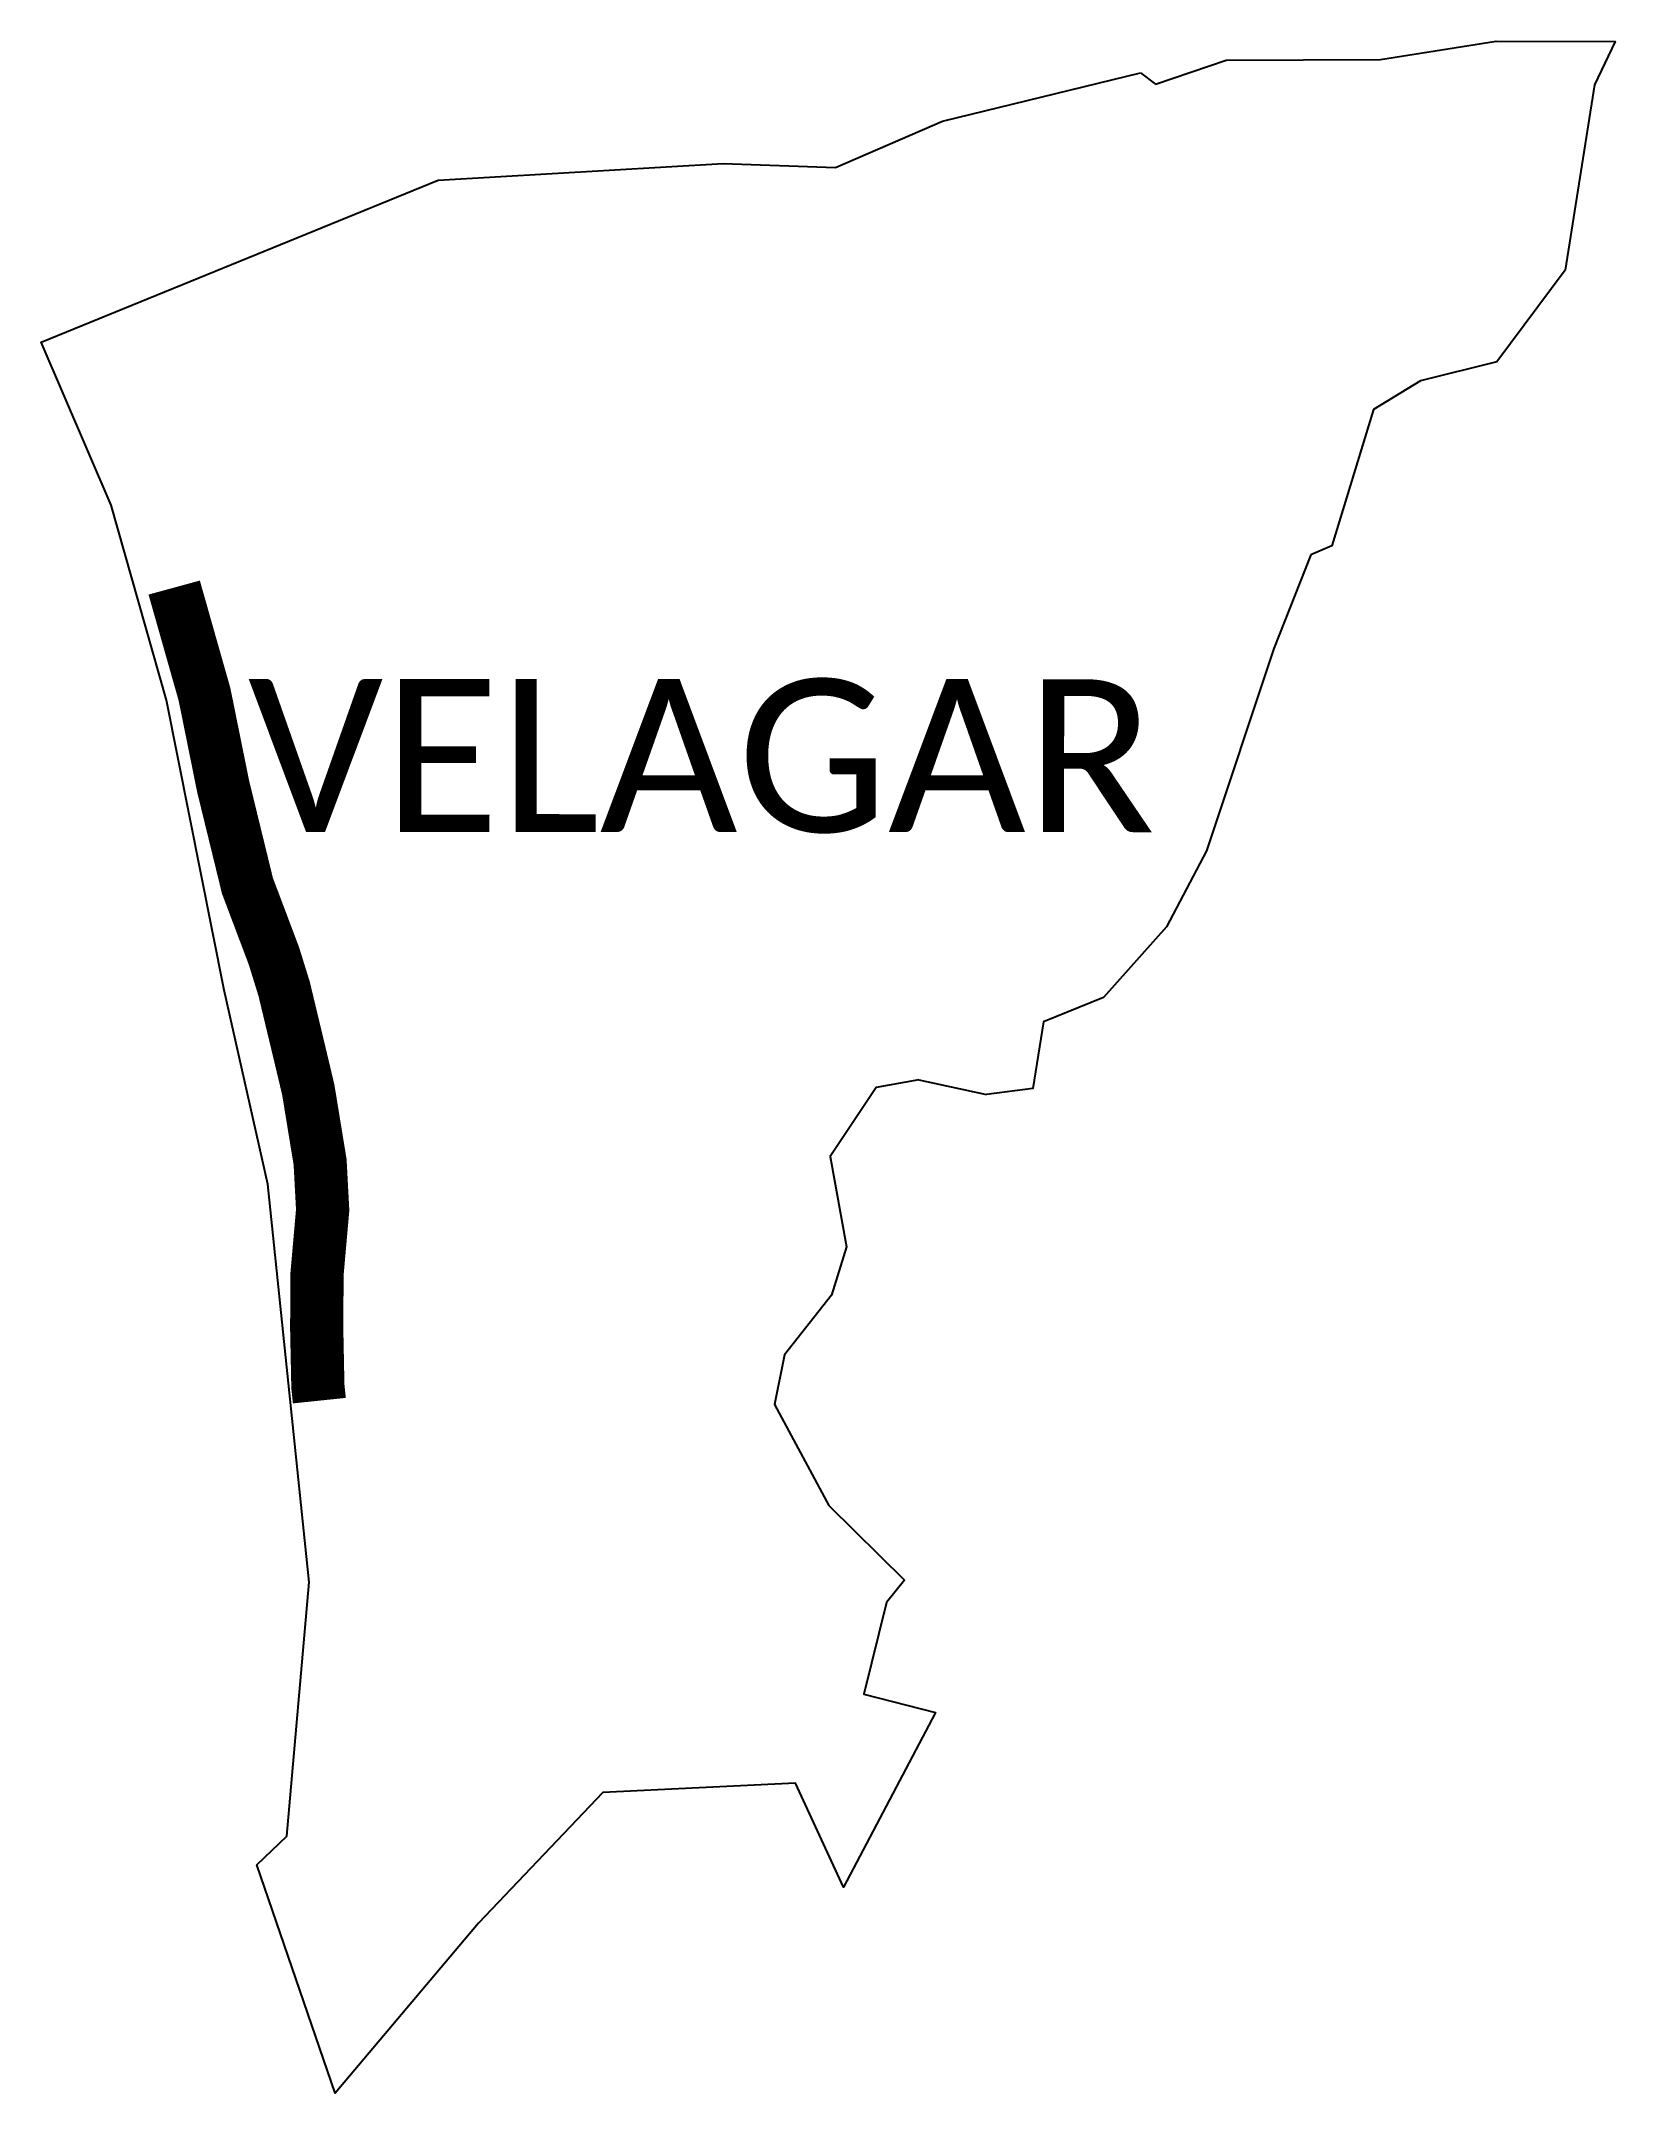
# Model space of a CAD drawing. Header units: metres. Extents: x 356579 to 358058, y 1742252 to 1744179.
import ezdxf

# ---------------------------------------------------------------- set-up
doc = ezdxf.new("R2010")
doc.units = ezdxf.units.M
for name, color, linetype in [('ARTIFICIALLY PROTECTED', 10, 'Continuous'), ('village', 3, 'Continuous'), ('VILLAGE NAME', 250, 'Continuous')]:
    doc.layers.add(name, color=color, linetype=linetype)

msp = doc.modelspace()

# ---------------------------------------------------------------- linework, layer by layer
at = {"color": 3}
for points in [[(357626.4, 1744138.6), (357693, 1744161), (357838, 1744161.9), (357946.7, 1744179.1), (358058.3, 1744178.8), (358038.9, 1744138), (358011.4, 1743963.9), (357947.1, 1743877.8), (357875.4, 1743859.9), (357831.3, 1743833.1), (357792.3, 1743704.9), (357772.5, 1743696.3), (357737.6, 1743608.3), (357674.4, 1743418.5), (357636.7, 1743347.1), (357577.5, 1743280.6), (357521.3, 1743257.8), (357511.1, 1743195.1), (357467.6, 1743189.6)], [(357404.2, 1743203.2), (357364, 1743196), (357320.7, 1743131.4), (357336.1, 1743046.4), (357322, 1743001), (357277.9, 1742944.8), (357268.3, 1742898.4), (357319.5, 1742803.4), (357390.7, 1742733.3), (357373.6, 1742712.2), (357352.5, 1742626.3), (357419.7, 1742609.1), (357333.3, 1742445), (357288.3, 1742542.5), (357107.1, 1742533.9), (356990.1, 1742411), (356855.4, 1742251.5), (356782, 1742465.8), (356810.2, 1742492.8), (356831.2, 1742731.4), (356792.2, 1743105.4), (356751.2, 1743287.4), (356696.9, 1743559.8), (356645.1, 1743743.1), (356579.1, 1743896.3), (356952.3, 1744048.3), (357220.3, 1744063.9), (357325.8, 1744060.2), (357426.2, 1744103.7), (357612.3, 1744149.1)], [(357612.3, 1744149.1), (357626.4, 1744138.6)]]:
    msp.add_lwpolyline(points, dxfattribs=at)
at = {"layer": 'ARTIFICIALLY PROTECTED', "const_width": 50, "flags": 128}
msp.add_lwpolyline([(356704.3, 1743665.7), (356705.2, 1743662.4), (356732.8, 1743565.2), (356750.3, 1743478.8), (356773.1, 1743385.6), (356797.9, 1743319.9), (356807.6, 1743288.7), (356822.7, 1743225.8), (356830.3, 1743193.8), (356841.4, 1743126), (356843.8, 1743081), (356838.5, 1743020.9), (356838.2, 1742969.6), (356839.3, 1742915.3), (356840.7, 1742901.9)], dxfattribs=at)
at = {"layer": 'village'}
msp.add_lwpolyline([(357404.2, 1743203.2), (357467.6, 1743189.6)], dxfattribs=at)

# ---------------------------------------------------------------- texts
at = {"layer": 'VILLAGE NAME', "insert": (356773.6, 1743579.9), "char_height": 143.7, "attachment_point": 1, "rotation": 359.9793}
msp.add_mtext_dynamic_manual_height_columns('{\\fCalibri|b0|i0|c0|p34;VELAGAR}', width=1418, gutter_width=718.5, heights=[0], dxfattribs=at)

doc.saveas('drawing.dxf')
